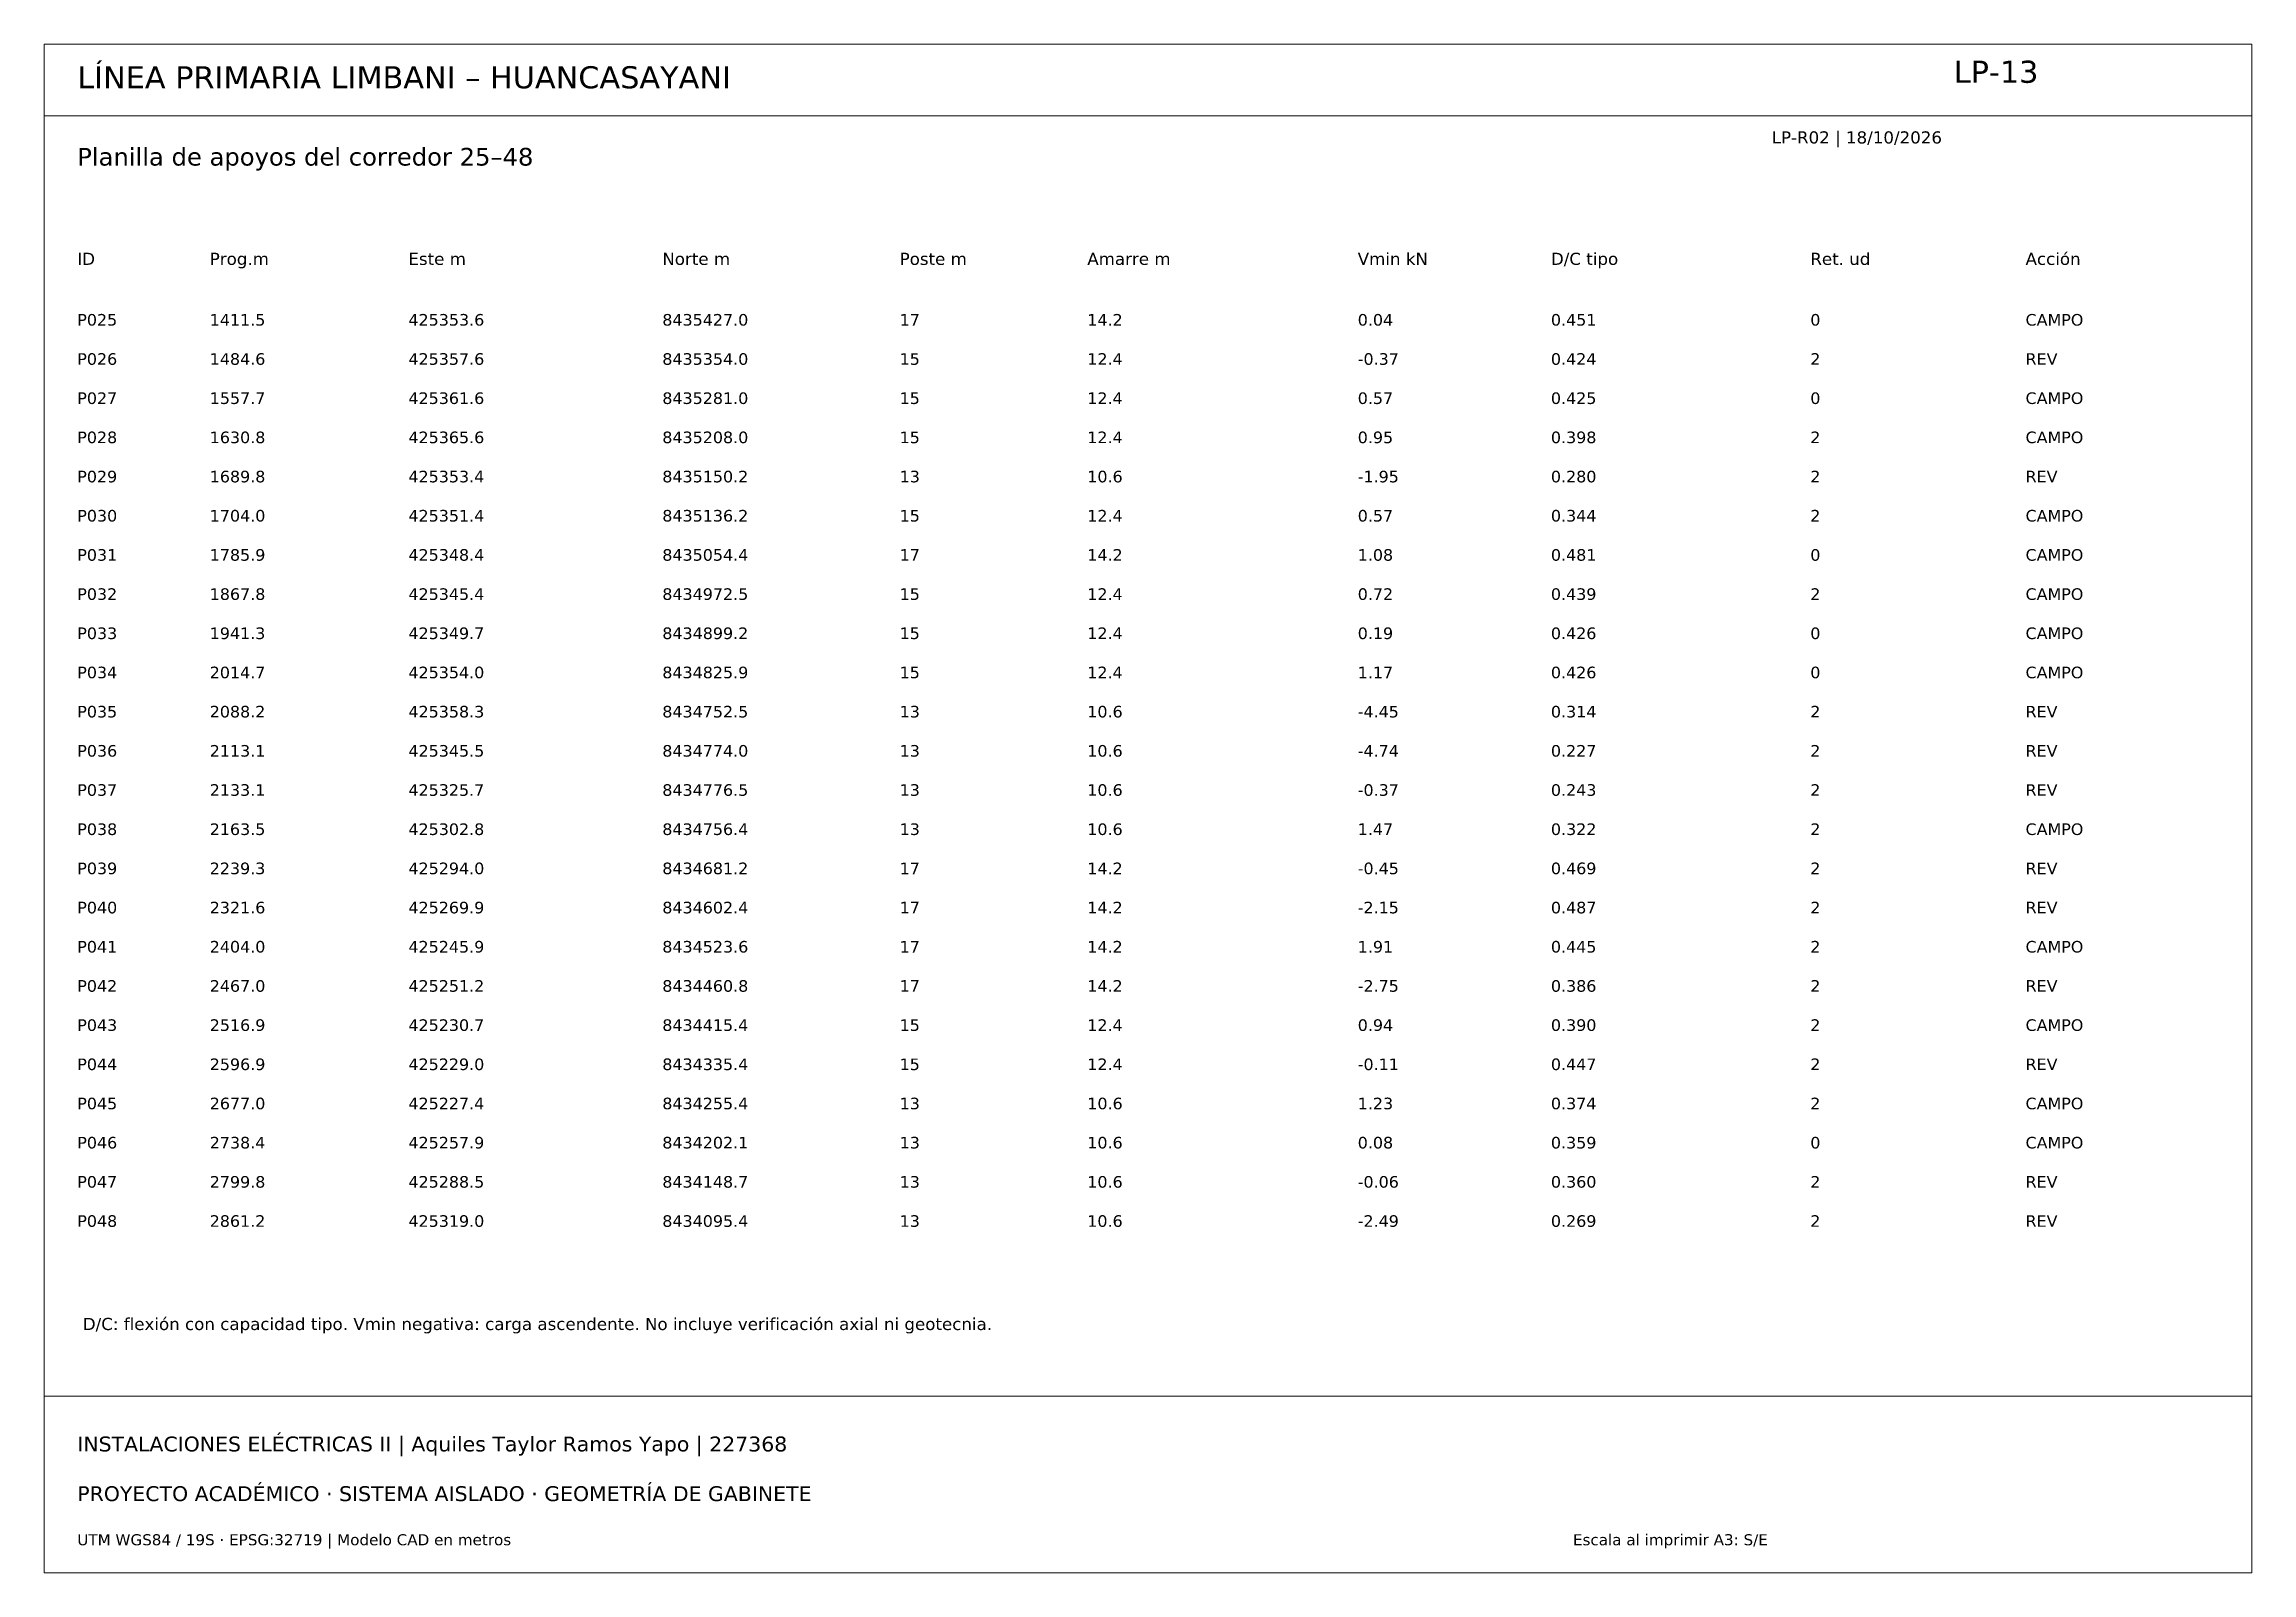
# Paper-space layout 'LP-13' of a CAD drawing. Header units: metres, sheet in millimetres. Extents: x 10 to 410, y 10 to 287.
import ezdxf

# ---------------------------------------------------------------- set-up
doc = ezdxf.new("R2010")
doc.units = ezdxf.units.M
for name, color, linetype, lineweight, true_color in [('ALERTA', 7, 'Continuous', 13, 0xc56b20), ('MARCO', 7, 'Continuous', 13, 0x163b55), ('TEXTO', 7, 'Continuous', 13, 0x163b55)]:
    doc.layers.add(name, color=color, linetype=linetype, lineweight=lineweight, true_color=true_color)
doc.styles.add('LP-TEXTO', font='DejaVuSans.ttf')

psp = doc.layouts.new('LP-13')

# ---------------------------------------------------------------- linework, layer by layer
at = {"layer": 'MARCO'}
psp.add_lwpolyline([(10, 10), (410, 10), (410, 287), (10, 287)], close=True, dxfattribs=at)
for points in [[(10, 274), (410, 274)], [(10, 42), (410, 42)]]:
    psp.add_lwpolyline(points, dxfattribs=at)

# ---------------------------------------------------------------- texts
at = {"layer": 'ALERTA', "style": 'LP-TEXTO'}
for s, height, p in [('P026', 2.1, (16, 228.9)), ('1484.6', 2.1, (40, 228.9)), ('425357.6', 2.1, (76, 228.9)), ('8435354.0', 2.1, (122, 228.9)), ('15', 2.1, (165, 228.9)), ('12.4', 2.1, (199, 228.9)), ('-0.37', 2.1, (248, 228.9)), ('0.424', 2.1, (283, 228.9)), ('2', 2.1, (330, 228.9)), ('REV', 2.1, (369, 228.9)), ('P029', 2.1, (16, 207.6)), ('1689.8', 2.1, (40, 207.6)), ('425353.4', 2.1, (76, 207.6)), ('8435150.2', 2.1, (122, 207.6)), ('13', 2.1, (165, 207.6)), ('10.6', 2.1, (199, 207.6)), ('-1.95', 2.1, (248, 207.6)), ('0.280', 2.1, (283, 207.6)), ('2', 2.1, (330, 207.6)), ('REV', 2.1, (369, 207.6)), ('P035', 2.1, (16, 165)), ('2088.2', 2.1, (40, 165)), ('425358.3', 2.1, (76, 165)), ('8434752.5', 2.1, (122, 165)), ('13', 2.1, (165, 165)), ('10.6', 2.1, (199, 165)), ('-4.45', 2.1, (248, 165)), ('0.314', 2.1, (283, 165)), ('2', 2.1, (330, 165)), ('REV', 2.1, (369, 165)), ('P036', 2.1, (16, 157.9)), ('2113.1', 2.1, (40, 157.9)), ('425345.5', 2.1, (76, 157.9)), ('8434774.0', 2.1, (122, 157.9)), ('13', 2.1, (165, 157.9)), ('10.6', 2.1, (199, 157.9)), ('-4.74', 2.1, (248, 157.9)), ('0.227', 2.1, (283, 157.9)), ('2', 2.1, (330, 157.9)), ('REV', 2.1, (369, 157.9)), ('P037', 2.1, (16, 150.8)), ('2133.1', 2.1, (40, 150.8)), ('425325.7', 2.1, (76, 150.8)), ('8434776.5', 2.1, (122, 150.8)), ('13', 2.1, (165, 150.8)), ('10.6', 2.1, (199, 150.8)), ('-0.37', 2.1, (248, 150.8)), ('0.243', 2.1, (283, 150.8)), ('2', 2.1, (330, 150.8)), ('REV', 2.1, (369, 150.8)), ('P039', 2.1, (16, 136.6)), ('2239.3', 2.1, (40, 136.6)), ('425294.0', 2.1, (76, 136.6)), ('8434681.2', 2.1, (122, 136.6)), ('17', 2.1, (165, 136.6)), ('14.2', 2.1, (199, 136.6)), ('-0.45', 2.1, (248, 136.6)), ('0.469', 2.1, (283, 136.6)), ('2', 2.1, (330, 136.6)), ('REV', 2.1, (369, 136.6)), ('P040', 2.1, (16, 129.5)), ('2321.6', 2.1, (40, 129.5)), ('425269.9', 2.1, (76, 129.5)), ('8434602.4', 2.1, (122, 129.5)), ('17', 2.1, (165, 129.5)), ('14.2', 2.1, (199, 129.5)), ('-2.15', 2.1, (248, 129.5)), ('0.487', 2.1, (283, 129.5)), ('2', 2.1, (330, 129.5)), ('REV', 2.1, (369, 129.5)), ('P042', 2.1, (16, 115.3)), ('2467.0', 2.1, (40, 115.3)), ('425251.2', 2.1, (76, 115.3)), ('8434460.8', 2.1, (122, 115.3)), ('17', 2.1, (165, 115.3)), ('14.2', 2.1, (199, 115.3)), ('-2.75', 2.1, (248, 115.3)), ('0.386', 2.1, (283, 115.3)), ('2', 2.1, (330, 115.3)), ('REV', 2.1, (369, 115.3)), ('P044', 2.1, (16, 101.1)), ('2596.9', 2.1, (40, 101.1)), ('425229.0', 2.1, (76, 101.1)), ('8434335.4', 2.1, (122, 101.1)), ('15', 2.1, (165, 101.1)), ('12.4', 2.1, (199, 101.1)), ('-0.11', 2.1, (248, 101.1)), ('0.447', 2.1, (283, 101.1)), ('2', 2.1, (330, 101.1)), ('REV', 2.1, (369, 101.1)), ('P047', 2.1, (16, 79.8)), ('2799.8', 2.1, (40, 79.8)), ('425288.5', 2.1, (76, 79.8)), ('8434148.7', 2.1, (122, 79.8)), ('13', 2.1, (165, 79.8)), ('10.6', 2.1, (199, 79.8)), ('-0.06', 2.1, (248, 79.8)), ('0.360', 2.1, (283, 79.8)), ('2', 2.1, (330, 79.8)), ('REV', 2.1, (369, 79.8)), ('P048', 2.1, (16, 72.7)), ('2861.2', 2.1, (40, 72.7)), ('425319.0', 2.1, (76, 72.7)), ('8434095.4', 2.1, (122, 72.7)), ('13', 2.1, (165, 72.7)), ('10.6', 2.1, (199, 72.7)), ('-2.49', 2.1, (248, 72.7)), ('0.269', 2.1, (283, 72.7)), ('2', 2.1, (330, 72.7)), ('REV', 2.1, (369, 72.7)), ('PROYECTO ACADÉMICO · SISTEMA AISLADO · GEOMETRÍA DE GABINETE', 2.7, (16, 23))]:
    psp.add_text(s, height=height, dxfattribs=at).set_placement(p)
at = {"layer": 'TEXTO', "style": 'LP-TEXTO'}
for s, height, p in [('LÍNEA PRIMARIA LIMBANI – HUANCASAYANI', 4, (16, 279)), ('LP-13', 4, (356, 280)), ('Planilla de apoyos del corredor 25–48', 3.2, (16, 265)), ('LP-R02 | 18/10/2026', 2.2, (323, 269)), ('ID', 2.2, (16, 247)), ('Prog.m', 2.2, (40, 247)), ('Este m', 2.2, (76, 247)), ('Norte m', 2.2, (122, 247)), ('Poste m', 2.2, (165, 247)), ('Amarre m', 2.2, (199, 247)), ('Vmin kN', 2.2, (248, 247)), ('D/C tipo', 2.2, (283, 247)), ('Ret. ud', 2.2, (330, 247)), ('Acción', 2.2, (369, 247)), ('P025', 2.1, (16, 236)), ('1411.5', 2.1, (40, 236)), ('425353.6', 2.1, (76, 236)), ('8435427.0', 2.1, (122, 236)), ('17', 2.1, (165, 236)), ('14.2', 2.1, (199, 236)), ('0.04', 2.1, (248, 236)), ('0.451', 2.1, (283, 236)), ('0', 2.1, (330, 236)), ('CAMPO', 2.1, (369, 236)), ('P027', 2.1, (16, 221.8)), ('1557.7', 2.1, (40, 221.8)), ('425361.6', 2.1, (76, 221.8)), ('8435281.0', 2.1, (122, 221.8)), ('15', 2.1, (165, 221.8)), ('12.4', 2.1, (199, 221.8)), ('0.57', 2.1, (248, 221.8)), ('0.425', 2.1, (283, 221.8)), ('0', 2.1, (330, 221.8)), ('CAMPO', 2.1, (369, 221.8)), ('P028', 2.1, (16, 214.7)), ('1630.8', 2.1, (40, 214.7)), ('425365.6', 2.1, (76, 214.7)), ('8435208.0', 2.1, (122, 214.7)), ('15', 2.1, (165, 214.7)), ('12.4', 2.1, (199, 214.7)), ('0.95', 2.1, (248, 214.7)), ('0.398', 2.1, (283, 214.7)), ('2', 2.1, (330, 214.7)), ('CAMPO', 2.1, (369, 214.7)), ('P030', 2.1, (16, 200.5)), ('1704.0', 2.1, (40, 200.5)), ('425351.4', 2.1, (76, 200.5)), ('8435136.2', 2.1, (122, 200.5)), ('15', 2.1, (165, 200.5)), ('12.4', 2.1, (199, 200.5)), ('0.57', 2.1, (248, 200.5)), ('0.344', 2.1, (283, 200.5)), ('2', 2.1, (330, 200.5)), ('CAMPO', 2.1, (369, 200.5)), ('P031', 2.1, (16, 193.4)), ('1785.9', 2.1, (40, 193.4)), ('425348.4', 2.1, (76, 193.4)), ('8435054.4', 2.1, (122, 193.4)), ('17', 2.1, (165, 193.4)), ('14.2', 2.1, (199, 193.4)), ('1.08', 2.1, (248, 193.4)), ('0.481', 2.1, (283, 193.4)), ('0', 2.1, (330, 193.4)), ('CAMPO', 2.1, (369, 193.4)), ('P032', 2.1, (16, 186.3)), ('1867.8', 2.1, (40, 186.3)), ('425345.4', 2.1, (76, 186.3)), ('8434972.5', 2.1, (122, 186.3)), ('15', 2.1, (165, 186.3)), ('12.4', 2.1, (199, 186.3)), ('0.72', 2.1, (248, 186.3)), ('0.439', 2.1, (283, 186.3)), ('2', 2.1, (330, 186.3)), ('CAMPO', 2.1, (369, 186.3)), ('P033', 2.1, (16, 179.2)), ('1941.3', 2.1, (40, 179.2)), ('425349.7', 2.1, (76, 179.2)), ('8434899.2', 2.1, (122, 179.2)), ('15', 2.1, (165, 179.2)), ('12.4', 2.1, (199, 179.2)), ('0.19', 2.1, (248, 179.2)), ('0.426', 2.1, (283, 179.2)), ('0', 2.1, (330, 179.2)), ('CAMPO', 2.1, (369, 179.2)), ('P034', 2.1, (16, 172.1)), ('2014.7', 2.1, (40, 172.1)), ('425354.0', 2.1, (76, 172.1)), ('8434825.9', 2.1, (122, 172.1)), ('15', 2.1, (165, 172.1)), ('12.4', 2.1, (199, 172.1)), ('1.17', 2.1, (248, 172.1)), ('0.426', 2.1, (283, 172.1)), ('0', 2.1, (330, 172.1)), ('CAMPO', 2.1, (369, 172.1)), ('P038', 2.1, (16, 143.7)), ('2163.5', 2.1, (40, 143.7)), ('425302.8', 2.1, (76, 143.7)), ('8434756.4', 2.1, (122, 143.7)), ('13', 2.1, (165, 143.7)), ('10.6', 2.1, (199, 143.7)), ('1.47', 2.1, (248, 143.7)), ('0.322', 2.1, (283, 143.7)), ('2', 2.1, (330, 143.7)), ('CAMPO', 2.1, (369, 143.7)), ('P041', 2.1, (16, 122.4)), ('2404.0', 2.1, (40, 122.4)), ('425245.9', 2.1, (76, 122.4)), ('8434523.6', 2.1, (122, 122.4)), ('17', 2.1, (165, 122.4)), ('14.2', 2.1, (199, 122.4)), ('1.91', 2.1, (248, 122.4)), ('0.445', 2.1, (283, 122.4)), ('2', 2.1, (330, 122.4)), ('CAMPO', 2.1, (369, 122.4)), ('P043', 2.1, (16, 108.2)), ('2516.9', 2.1, (40, 108.2)), ('425230.7', 2.1, (76, 108.2)), ('8434415.4', 2.1, (122, 108.2)), ('15', 2.1, (165, 108.2)), ('12.4', 2.1, (199, 108.2)), ('0.94', 2.1, (248, 108.2)), ('0.390', 2.1, (283, 108.2)), ('2', 2.1, (330, 108.2)), ('CAMPO', 2.1, (369, 108.2)), ('P045', 2.1, (16, 94)), ('2677.0', 2.1, (40, 94)), ('425227.4', 2.1, (76, 94)), ('8434255.4', 2.1, (122, 94)), ('13', 2.1, (165, 94)), ('10.6', 2.1, (199, 94)), ('1.23', 2.1, (248, 94)), ('0.374', 2.1, (283, 94)), ('2', 2.1, (330, 94)), ('CAMPO', 2.1, (369, 94)), ('P046', 2.1, (16, 86.9)), ('2738.4', 2.1, (40, 86.9)), ('425257.9', 2.1, (76, 86.9)), ('8434202.1', 2.1, (122, 86.9)), ('13', 2.1, (165, 86.9)), ('10.6', 2.1, (199, 86.9)), ('0.08', 2.1, (248, 86.9)), ('0.359', 2.1, (283, 86.9)), ('0', 2.1, (330, 86.9)), ('CAMPO', 2.1, (369, 86.9)), ('D/C: flexión con capacidad tipo. Vmin negativa: carga ascendente. No incluye verificación axial ni geotecnia.', 2.2, (17, 54)), ('INSTALACIONES ELÉCTRICAS II | Aquiles Taylor Ramos Yapo | 227368', 2.7, (16, 32)), ('UTM WGS84 / 19S · EPSG:32719 | Modelo CAD en metros', 2, (16, 15)), ('Escala al imprimir A3: S/E', 2, (287, 15))]:
    psp.add_text(s, height=height, dxfattribs=at).set_placement(p)

doc.saveas('drawing.dxf')
